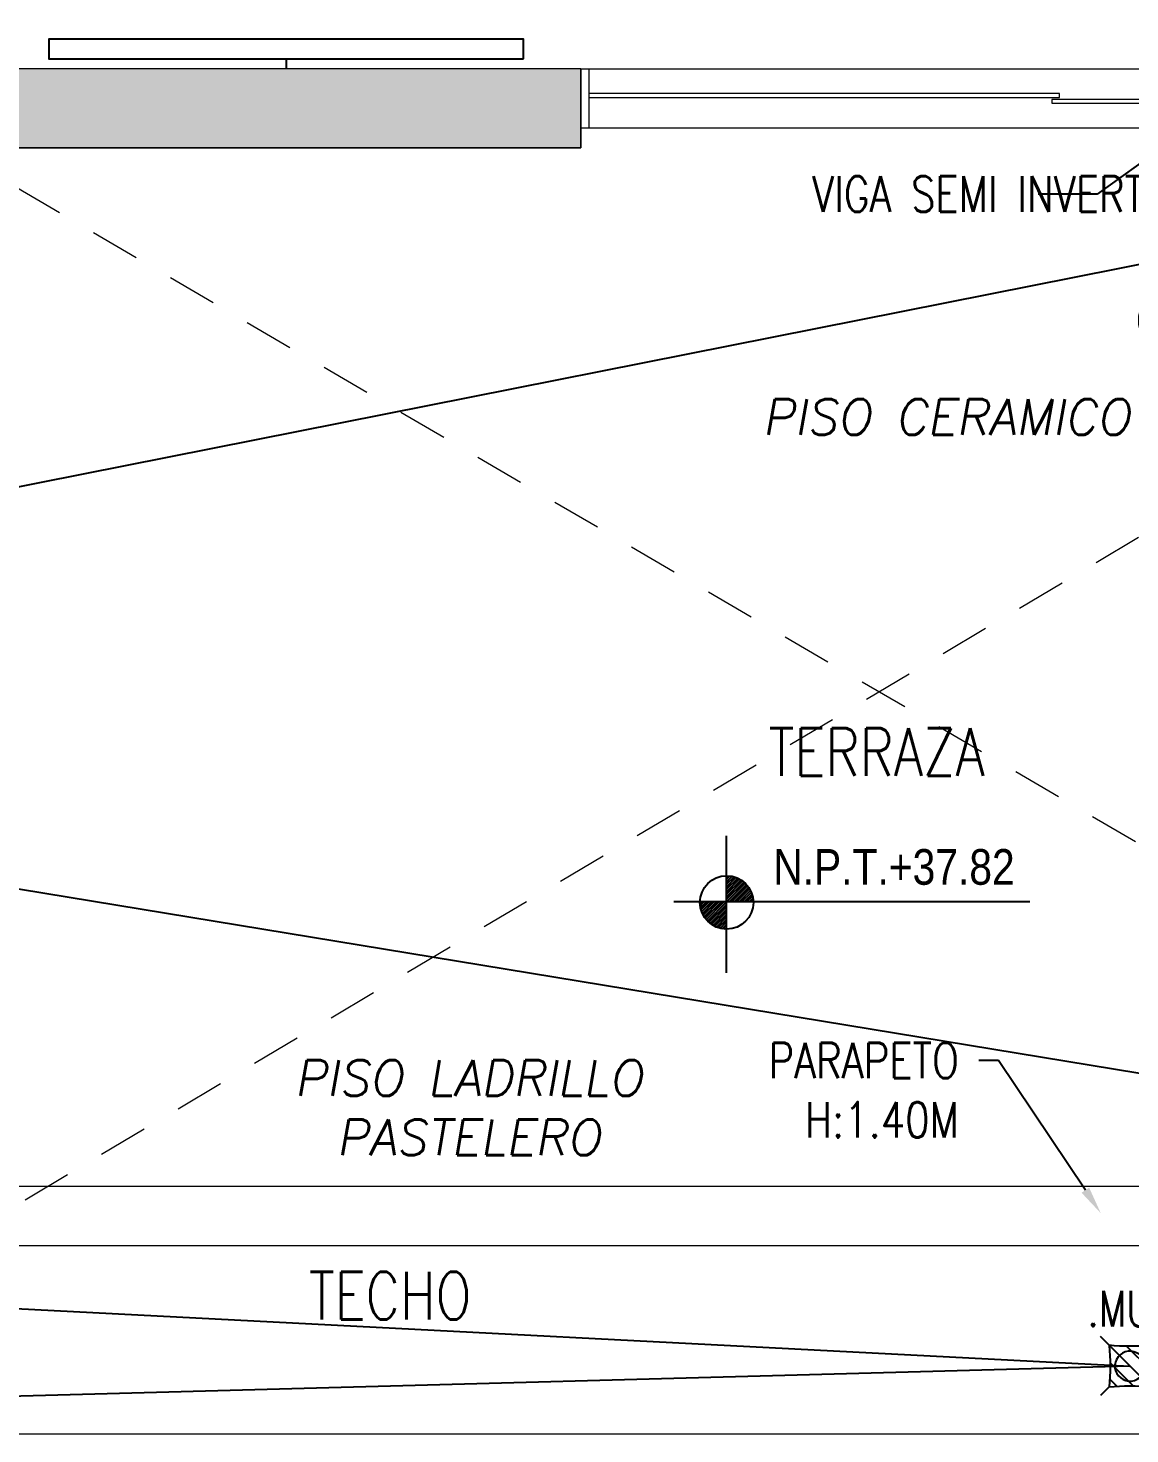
# Model space of a CAD drawing. Header units: millimetres. Extents: x -3 to 53, y -110 to 39.
# Drawn here: x 4.903 to 7.688, y -80.032 to -76.48 of the extents above; entities that cross this region are included whole.
import ezdxf
from ezdxf import colors
from ezdxf.entities.mleader import LeaderData, LeaderLine
from ezdxf.enums import TextEntityAlignment as Align
from ezdxf.math import Vec2, Vec3

# ---------------------------------------------------------------- set-up
doc = ezdxf.new("R2010")
doc.units = ezdxf.units.MM
doc.linetypes.add('HIDDEN2', pattern=[0.1875, 0.125, -0.0625])
for name, color, linetype in [('A-EST HATCH', 8, 'Continuous'), ('A-EST PLACAS', 8, 'Continuous'), ('A-EST VIGAS', 8, 'HIDDEN2'), ('A-LINEAS', 8, 'Continuous'), ('A-MURO BAJO', 8, 'Continuous'), ('A-NIVELES-NPT', 8, 'Continuous'), ('A-PROYECCIONES', 8, 'HIDDEN2'), ('A-TEXTO-ACABADO PISO', 8, 'Continuous'), ('A-TEXTO-INDICACIONES', 8, 'Continuous'), ('DLP_MOBILIARIO', 8, 'Continuous'), ('DLP_MOBILIARIO FIJO', 8, 'Continuous'), ('DLP_TEXTO AMBIENTE', 8, 'Continuous')]:
    doc.layers.add(name, color=color, linetype=linetype)
doc.layers.add('A-MUROS', color=8, linetype='Continuous', lineweight=30)
doc.styles.add('R80', font='ARIALN.TTF', dxfattribs={"height": 2.03})
doc.styles.add('ROMANS', font='ROMANS.shx', dxfattribs={"oblique": 10})
doc.styles.add('TXT_COTAS', font='romans.shx', dxfattribs={"width": 0.8})

# ---------------------------------------------------------------- blocks, each defined once
blk = doc.blocks.new('*U255')
at = {"color": 8}
for p, q in [((-0.0526, 0.0526), (-0.0746, 0.0746)), ((0.0526, 0.0526), (0.0746, 0.0746)), ((-0.0526, -0.0526), (0.0526, 0.0526)), ((-0.051, 0.0331), (-0.0331, 0.051)), ((-0.0501, -0.008), (0.008, 0.05)), ((-0.008, -0.05), (0.0501, 0.008)), ((0.0331, -0.051), (0.051, -0.0331)), ((-0.0526, -0.0526), (-0.0746, -0.0746)), ((0.0526, -0.0526), (0.0746, -0.0746))]:
    blk.add_line(p, q, dxfattribs=at)
for centre, major_axis, start_param, end_param in [((0, 0.5882), (0.1673, 0.5115), 3.359812, 3.55544), ((-0.5912, 0), (-0.5144, 0.1682), 3.360366, 3.554886), ((0, 0), (0.0118, 0.036), 5.813820330443059, 12.09700563762265), ((0.5912, 0), (-0.5144, 0.1682), 0.218773, 0.413293), ((0, -0.5882), (-0.5115, 0.1673), -1.352577, -1.156949)]:
    blk.add_ellipse(centre, major_axis=major_axis, ratio=1, start_param=start_param, end_param=end_param, dxfattribs=at)
at = {"layer": 'A-TEXTO-INDICACIONES', "color": 8, "style": 'ROMANS', "width": 0.75}
blk.add_text('SUM.', height=0.09, dxfattribs=at).set_placement((-0.1125, 0.1003))
blk = doc.blocks.new('IISS-AZ')
at = {"color": 8}
for p, q in [((-46.6248, -12.0125, 0), (-39.2498, -10.55, 0)), ((-39.2498, -13.225, 0), (-46.6248, -12.0125, 0)), ((-46.8748, -13.375, 0), (-41.0123, -13.6788, 0)), ((-41.0123, -13.6788, 0), (-47.3498, -13.8499, 0))]:
    blk.add_line(p, q, dxfattribs=at)
at = {"ltscale": 0.05, "xscale": -1}
blk.add_blockref('*U255', (-41.0123, -13.6788, 0), dxfattribs=at)
blk = doc.blocks.new('TEXTO AMBIENTES AZ')
at = {"layer": 'A-TEXTO-ACABADO PISO', "color": 8, "lineweight": 0, "char_height": 0.09, "attachment_point": 2, "style": 'ROMANS'}
for s, insert in [('PISO CERAMICO', (5.8736, -11.2349)), ('PISO LADRILLO PASTELERO', (4.6657, -12.9058, 0))]:
    blk.add_mtext_dynamic_manual_height_columns(s, width=1.20225, gutter_width=12.5, heights=[0], dxfattribs=dict(at, insert=insert))
at = {"layer": 'DLP_TEXTO AMBIENTE', "color": 8, "lineweight": 0, "style": 'ROMANS', "width": 0.8}
for s, p in [('TERRAZA', (5.6976, -12.1867, 0)), ('TECHO', (4.4676, -13.5606))]:
    blk.add_text(s, height=0.12, dxfattribs=at).set_placement(p, align=Align.CENTER)
blk = doc.blocks.new('A$C67C01FD6')
blk.add_line((0.025, 0), (0, 0))
blk.add_lwpolyline([(0.025, 0.6), (0.075, 0.6), (0.075, -0.6), (0.025, -0.6), (0.025, 0.6)])
blk = doc.blocks.new('DPTO 65_D2')
at = {"layer": 'A-MURO BAJO', "color": 8, "lineweight": 0}
for p, q in [((1.4999, 6.375), (-7.0251, 6.375)), ((0.5999, 6.225), (-6.8751, 6.225)), ((-0.1701, 3.55, 0), (-2.53, 3.55)), ((-2.53, 3.4, 0), (-0.1701, 3.4, 0))]:
    blk.add_line(p, q, dxfattribs=at)
at = {"layer": 'A-MUROS', "color": 8, "lineweight": 0}
for p, q in [((-2.55, 3.6), (-4.1501, 3.6)), ((-2.55, 3.4), (-2.55, 3.6)), ((-2.55, 3.4), (-4.1501, 3.4))]:
    blk.add_line(p, q, dxfattribs=at)
at = {"layer": 'A-PROYECCIONES', "color": 8, "lineweight": 0}
for points in [[(0.5999, 6.375), (-4.1501, 3.6)], [(0.6, 3.55), (-4.1501, 6.375)]]:
    blk.add_lwpolyline(points, dxfattribs=at)
at = {"layer": 'DLP_MOBILIARIO FIJO', "color": 8, "lineweight": 0, "elevation": 0}
for points in [[(-2.55, 3.4), (-2.53, 3.4), (-2.53, 3.55), (-2.55, 3.55)], [(-1.36, 3.4875), (-0.1701, 3.4875), (-0.1701, 3.4775), (-1.36, 3.4775)], [(-1.34, 3.4625), (-2.53, 3.4625), (-2.53, 3.4725), (-1.34, 3.4725)]]:
    blk.add_lwpolyline(points, close=True, dxfattribs=at)
at = {"layer": 'DLP_MOBILIARIO', "color": 8, "lineweight": 0, "rotation": 270}
blk.add_blockref('A$C67C01FD6', (-3.295, 3.4), dxfattribs=at)
blk = doc.blocks.new('Estruc_AZ')
at = {"layer": 'A-EST HATCH', "lineweight": 0}
h = blk.add_hatch(color=8, dxfattribs=at)
h.dxf.hatch_style = 1
h.paths.add_polyline_path([(-6.3, -0.45), (-4.7, -0.45), (-4.7, -0.65), (-6.3, -0.65)])
h.paths.add_polyline_path([(-6.3, -7.6), (-4.7, -7.6), (-4.7, -7.8), (-6.3, -7.8)])
h.paths.add_polyline_path([(-2.95, -6.75), (-4.85, -6.75), (-4.85, -6.6), (-3.1, -6.6), (-3.1, -4.2), (-8.8501, -4.2), (-8.8501, -4.05), (-3.1, -4.05), (-3.1, -1.65), (-4.85, -1.65), (-4.85, -1.5), (-2.95, -1.5)])
at = {"layer": 'A-EST PLACAS', "color": 8, "lineweight": 0}
blk.add_lwpolyline([(-6.3, -7.6), (-4.7, -7.6), (-4.7, -7.8), (-6.3, -7.8)], close=True, dxfattribs=at)
at = {"layer": 'A-EST VIGAS', "color": 8, "lineweight": 0}
for p, q in [((-6.3, -7.6), (-10.35, -7.6)), ((-10.35, -7.7501), (-6.3, -7.7501))]:
    blk.add_line(p, q, dxfattribs=at)
blk = doc.blocks.new('SIM NIVEL PLANTA')
at = {"linetype": 'Continuous'}
h = blk.add_hatch(dxfattribs=at)
h.set_pattern_fill('_USER', color=8, scale=0.089997, angle=45, style=0, pattern_type=0)
h.set_pattern_definition([(45, (31854.49523, 23864.84028), (-0.06363728001, 0.06363728001), [])])
h.paths.add_polyline_path([(-17.329, 0), (-15.979, 0, 0.409209), (-17.329, 1.327)])
h.paths.add_polyline_path([(-18.679, 0, 0.004279), (-18.679, -0.023, 0.414214), (-17.329, -1.373), (-17.329, 0)])
at = {"color": 8}
for p, q in [((-17.329, -3.577), (-17.329, 3.344)), ((-2, 0), (-20, 0))]:
    blk.add_line(p, q, dxfattribs=at)
at = {"color": 8, "linetype": 'Continuous'}
blk.add_circle((-17.329, -0.023), 1.35, dxfattribs=at)
at = {"color": 8, "style": 'R80'}
blk.add_attdef('N.P.T.+0.00', text='', height=1.8, dxfattribs=at).set_placement((-8.871, 1.774), align=Align.MIDDLE_CENTER)
blk = doc.blocks.new('TEXTO NOTAS AZ')
at = {"layer": 'A-TEXTO-INDICACIONES', "color": 8, "lineweight": 0}
ml = blk.add_multileader_mtext('Standard', dxfattribs=at)
ml.set_content('\\pxsm1,t16;VIGA SEMI INVERTIDA', color=8, style='TXT_COTAS')
ml.set_leader_properties(color=7)
ml.build(insert=Vec2(0, 0))
ml.multileader.update_dxf_attribs({"dogleg_length": 0.05, "arrow_head_size": 0.07})
ctx = ml.context
ctx.base_point, ctx.char_height, ctx.arrow_head_size, ctx.landing_gap_size, ctx.plane_origin, ctx.plane_x_axis, ctx.plane_y_axis = Vec3(5.4845, -10.7169), 0.09, 0.07, 0.05, Vec3(4.6855, -10.6595), Vec3(1, 0.000005), Vec3(-0.000005, 1)
notes = []
notes.append((ctx, [(1, (1, 1, 0), (6.2553, -10.7169), (-1, -0.000005), 0.1497, [(0, [(6.489, -10.5484)], 0, [])])]))
ctx.mtext.insert, ctx.mtext.text_direction, ctx.mtext.rotation, ctx.mtext.width, ctx.mtext.defined_height, ctx.mtext.flow_direction = Vec3(5.5345, -10.6719), Vec3(1, 0.000005), 0.000005, 1.039488, 0.8046, 5
ml = blk.add_multileader_mtext('Standard', dxfattribs=at)
ml.set_content('\\pxsm1,t16;PROY. TECHO LIGERO BASTIDOR DE ALUMINIO Y COBERTURA POLICARBONATO', color=8, style='TXT_COTAS')
ml.set_leader_properties(color=7)
ml.build(insert=Vec2(0, 0))
ml.multileader.update_dxf_attribs({"dogleg_length": 0.05, "arrow_head_size": 0.07})
ctx = ml.context
ctx.base_point, ctx.char_height, ctx.arrow_head_size, ctx.landing_gap_size, ctx.plane_origin = Vec3(6.1537, -10.7358), 0.09, 0.07, 0.05, Vec3(8.2231, -10.8127)
ctx.text_align_type = 2
notes.append((ctx, [(0, (1, 1, 0), (7.8294, -10.7358), (-1, 0), 0.05, [(0, [(8.088, -11.0695)], 0, [])])]))
ctx.mtext.insert, ctx.mtext.width, ctx.mtext.defined_height, ctx.mtext.alignment, ctx.mtext.flow_direction = Vec3(7.7294, -10.6908), 1.613868, 0.5146, 3, 5
ml = blk.add_multileader_mtext('Standard', dxfattribs=at)
ml.set_content('\\pxsm1;PARAPETO\\P\\pt16;H:1.40M', color=8, style='TXT_COTAS')
ml.set_leader_properties(color=7)
ml.build(insert=Vec2(0, 0))
ml.multileader.update_dxf_attribs({"dogleg_length": 0.05, "arrow_head_size": 0.07})
ctx = ml.context
ctx.base_point, ctx.char_height, ctx.arrow_head_size, ctx.landing_gap_size, ctx.plane_origin = Vec3(5.3446, -12.9063), 0.09, 0.07, 0.05, Vec3(6.3992, -12.9832)
ctx.text_align_type = 2
notes.append((ctx, [(0, (1, 1, 0), (6.0055, -12.9063), (-1, 0), 0.05, [(0, [(6.2641, -13.2922)], 0, [])])]))
ctx.mtext.insert, ctx.mtext.width, ctx.mtext.defined_height, ctx.mtext.alignment, ctx.mtext.flow_direction = Vec3(5.9055, -12.8613), 1.024058, 0.5146, 3, 5
for ctx, leaders in notes:
    for number, flags, end, landing, length, lines in leaders:
        leader = LeaderData()
        leader.index, (leader.has_last_leader_line, leader.has_dogleg_vector, leader.attachment_direction) = number, flags
        leader.last_leader_point, leader.dogleg_vector, leader.dogleg_length = Vec3(end), Vec3(landing), length
        for number, points, colour, breaks in lines:
            line = LeaderLine()
            line.index, line.vertices, line.color, line.breaks = number, Vec3.list(points), colors.encode_raw_color(colour), breaks
            leader.lines.append(line)
        ctx.leaders.append(leader)
blk = doc.blocks.new('arq.')
at = {"color": 8}
blk.add_blockref('IISS-AZ', (149.9127, -64.2888), dxfattribs=at)
at = {"layer": 'A-NIVELES-NPT', "color": 8, "lineweight": 0}
ref = blk.add_blockref('SIM NIVEL PLANTA', (108.7475, -76.7946, 0), dxfattribs=dict(at, xscale=0.05, yscale=0.05, zscale=0.05))
ref.add_attrib('N.P.T.+0.00', 'N.P.T.+37.82', dxfattribs={"layer": '0', "height": 0.09, "style": 'R80'}).set_placement((108.304, -76.706, 0), align=Align.MIDDLE_CENTER)
at = {"layer": 'A-TEXTO-INDICACIONES', "color": 8}
blk.add_blockref('TEXTO NOTAS AZ', (102.5627, -64.2889), dxfattribs=at)
at = {"layer": 'DLP_TEXTO AMBIENTE', "color": 8}
blk.add_blockref('TEXTO AMBIENTES AZ', (102.5627, -64.2889), dxfattribs=at)
at = {"color": 8, "xscale": -1, "rotation": 180}
blk.add_blockref('DPTO 65_D2', (110.0628, -71.2888), dxfattribs=at)
at = {"layer": 'A-LINEAS', "color": 8, "lineweight": 0}
blk.add_lwpolyline([(102.5627, -75.3388), (102.5627, -78.1387), (116.3127, -78.1388), (116.3127, -77.6638)], dxfattribs=at)
at = {"layer": 'A-MURO BAJO', "color": 8, "xscale": -1}
blk.add_blockref('Estruc_AZ', (101.2127, -67.0888), dxfattribs=at)

msp = doc.modelspace()

# ---------------------------------------------------------------- block references
at = {"color": 7}
msp.add_blockref('arq.', (-101.2125, -1.8936), dxfattribs=at)

doc.saveas('drawing.dxf')
